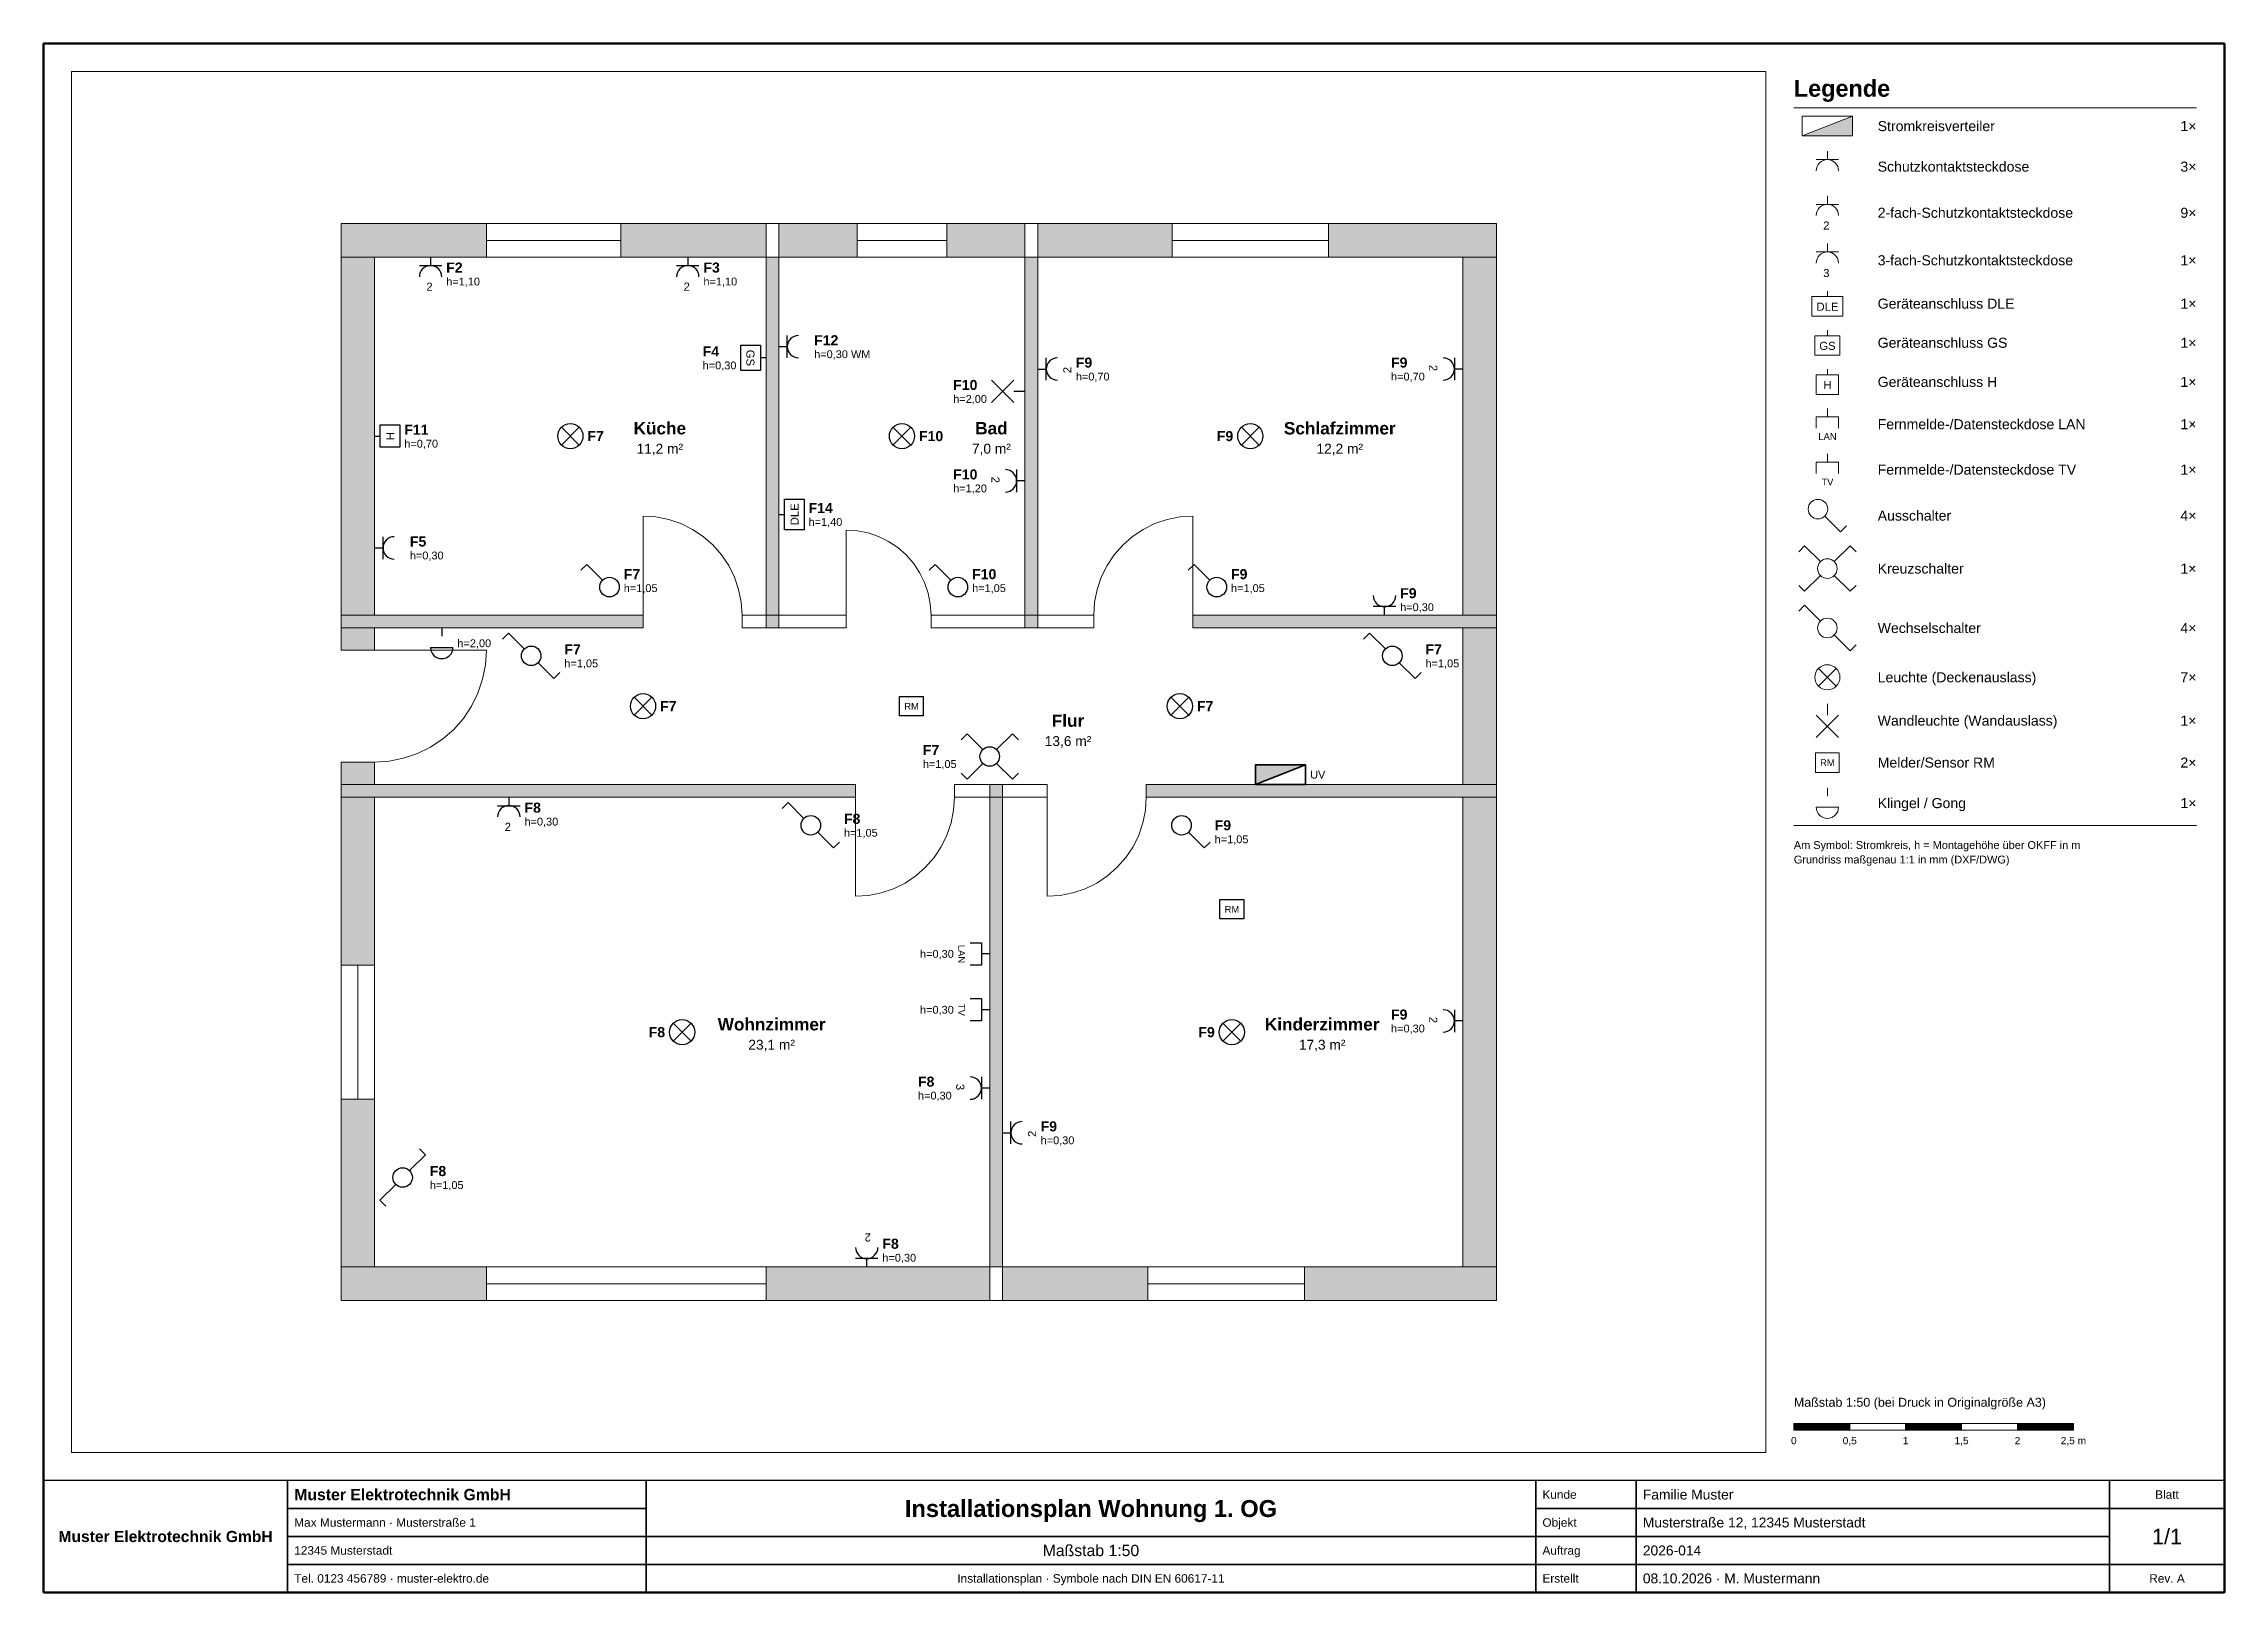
# Paper-space layout 'Layout1' of a CAD drawing. Header units: millimetres. Extents: x 20 to 410, y 10 to 287.
# The model-space entities are those that its viewports show. They can reach past a viewport. Long polylines and large blocks are cut down to what shows.
import ezdxf
from ezdxf.enums import TextEntityAlignment as Align

# ---------------------------------------------------------------- set-up
doc = ezdxf.new("R2010")
doc.units = ezdxf.units.MM
doc.header["$LTSCALE"] = 12.5
for name, color, linetype, lineweight in [('ARCH', 8, 'Continuous', 13), ('ARCH_WAND', 9, 'Continuous', 13), ('ELT_DATEN', 5, 'Continuous', 25), ('ELT_GERAETE', 7, 'Continuous', 25), ('ELT_LEGENDE', 7, 'Continuous', 18), ('ELT_LEUCHTEN', 7, 'Continuous', 25), ('ELT_LOGO', 7, 'Continuous', 0), ('ELT_MELDER', 7, 'Continuous', 25), ('ELT_RAHMEN', 7, 'Continuous', 50), ('ELT_RAUM', 8, 'Continuous', 18), ('ELT_SCHALTER', 7, 'Continuous', 25), ('ELT_SCHRIFTFELD', 7, 'Continuous', 25), ('ELT_SCHWACHSTROM', 5, 'Continuous', 25), ('ELT_STECKDOSEN', 7, 'Continuous', 25), ('ELT_VERTEILER', 7, 'Continuous', 35)]:
    doc.layers.add(name, color=color, linetype=linetype, lineweight=lineweight)
doc.layers.add('ELT_ANSICHTSFENSTER', color=8, linetype='Continuous', lineweight=13, plot=False)
doc.styles.add('PLAN', font='arial.ttf')
doc.styles.add('PLAN_FETT', font='arialbd.ttf')

# ---------------------------------------------------------------- blocks, each defined once
blk = doc.blocks.new('EP_VERTEILER', base_point=(-199000, -200000))
blk.add_hatch(color=0).paths.add_polyline_path([(-198995.5, -200003.5), (-198995.5, -200000), (-199004.5, -200003.5)])
at = {"color": 0}
for points in [[(-199004.5, -200000), (-198995.5, -200000), (-198995.5, -200003.5), (-199004.5, -200003.5)], [(-199004.5, -200003.5), (-198995.5, -200003.5), (-198995.5, -200000)]]:
    blk.add_lwpolyline(points, close=True, dxfattribs=at)
for tag, p, height, style in [('SK', (-198994.5, -200001), 1.8, 'PLAN_FETT'), ('HOEHE', (-198994.5, -200003.4), 1.4, 'PLAN'), ('BEM', (-198994.5, -200005.6), 1.4, 'PLAN')]:
    blk.add_attdef(tag, p, '', height=height, dxfattribs=dict(at, style=style))
blk = doc.blocks.new('EP_SD_1FACH', base_point=(-199700, -200000))
at = {"color": 0}
for p, q in [((-199702, -200001.5), (-199698, -200001.5)), ((-199700, -200000), (-199700, -200001.5))]:
    blk.add_line(p, q, dxfattribs=at)
blk.add_arc((-199700, -200003.5), 2, 0, 180, dxfattribs=at)
for tag, p, height, style in [('SK', (-199697, -200001), 1.8, 'PLAN_FETT'), ('HOEHE', (-199697, -200003.4), 1.4, 'PLAN'), ('BEM', (-199697, -200005.6), 1.4, 'PLAN')]:
    blk.add_attdef(tag, p, '', height=height, dxfattribs=dict(at, style=style))
blk = doc.blocks.new('EP_SD_2FACH', base_point=(-200000, -200000))
at = {"color": 0}
for p, q in [((-200002, -200001.5), (-199998, -200001.5)), ((-200000, -200000), (-200000, -200001.5))]:
    blk.add_line(p, q, dxfattribs=at)
blk.add_arc((-200000, -200003.5), 2, 0, 180, dxfattribs=at)
at = {"color": 0, "style": 'PLAN'}
blk.add_text('2', height=1.45, dxfattribs=at).set_placement((-200000.75, -200006))
at = {"color": 0}
for tag, p, height, style in [('SK', (-199997, -200001), 1.8, 'PLAN_FETT'), ('HOEHE', (-199997, -200003.4), 1.4, 'PLAN'), ('BEM', (-199997, -200005.6), 1.4, 'PLAN')]:
    blk.add_attdef(tag, p, '', height=height, dxfattribs=dict(at, style=style))
blk = doc.blocks.new('EP_SD_3FACH', base_point=(-198700, -200000))
at = {"color": 0}
for p, q in [((-198702, -200001.5), (-198698, -200001.5)), ((-198700, -200000), (-198700, -200001.5))]:
    blk.add_line(p, q, dxfattribs=at)
blk.add_arc((-198700, -200003.5), 2, 0, 180, dxfattribs=at)
at = {"color": 0, "style": 'PLAN'}
blk.add_text('3', height=1.45, dxfattribs=at).set_placement((-198700.75, -200006))
at = {"color": 0}
for tag, p, height, style in [('SK', (-198697, -200001), 1.8, 'PLAN_FETT'), ('HOEHE', (-198697, -200003.4), 1.4, 'PLAN'), ('BEM', (-198697, -200005.6), 1.4, 'PLAN')]:
    blk.add_attdef(tag, p, '', height=height, dxfattribs=dict(at, style=style))
blk = doc.blocks.new('EP_GERAET_DLE', base_point=(-199300, -200000))
at = {"color": 0}
blk.add_line((-199300, -200000), (-199300, -200001), dxfattribs=at)
blk.add_lwpolyline([(-199302.75, -200001), (-199297.25, -200001), (-199297.25, -200004.5), (-199302.75, -200004.5)], close=True, dxfattribs=at)
at = {"color": 0, "style": 'PLAN'}
blk.add_text('DLE', height=1.448, dxfattribs=at).set_placement((-199301.9453, -200003.53))
at = {"color": 0}
for tag, p, height, style in [('SK', (-199296.25, -200001), 1.8, 'PLAN_FETT'), ('HOEHE', (-199296.25, -200003.4), 1.4, 'PLAN'), ('BEM', (-199296.25, -200005.6), 1.4, 'PLAN')]:
    blk.add_attdef(tag, p, '', height=height, dxfattribs=dict(at, style=style))
blk = doc.blocks.new('EP_GERAET_GS', base_point=(-199900, -200000))
at = {"color": 0}
blk.add_line((-199900, -200000), (-199900, -200001), dxfattribs=at)
blk.add_lwpolyline([(-199902.25, -200001), (-199897.75, -200001), (-199897.75, -200004.5), (-199902.25, -200004.5)], close=True, dxfattribs=at)
at = {"color": 0, "style": 'PLAN'}
blk.add_text('GS', height=1.448, dxfattribs=at).set_placement((-199901.4448, -200003.53))
at = {"color": 0}
for tag, p, height, style in [('SK', (-199896.75, -200001), 1.8, 'PLAN_FETT'), ('HOEHE', (-199896.75, -200003.4), 1.4, 'PLAN'), ('BEM', (-199896.75, -200005.6), 1.4, 'PLAN')]:
    blk.add_attdef(tag, p, '', height=height, dxfattribs=dict(at, style=style))
blk = doc.blocks.new('EP_GERAET_H', base_point=(-199800, -200000))
at = {"color": 0}
blk.add_line((-199800, -200000), (-199800, -200001), dxfattribs=at)
blk.add_lwpolyline([(-199802, -200001), (-199798, -200001), (-199798, -200004.5), (-199802, -200004.5)], close=True, dxfattribs=at)
at = {"color": 0, "style": 'PLAN'}
blk.add_text('H', height=1.448, dxfattribs=at).set_placement((-199800.7222, -200003.53))
at = {"color": 0}
for tag, p, height, style in [('SK', (-199797, -200001), 1.8, 'PLAN_FETT'), ('HOEHE', (-199797, -200003.4), 1.4, 'PLAN'), ('BEM', (-199797, -200005.6), 1.4, 'PLAN')]:
    blk.add_attdef(tag, p, '', height=height, dxfattribs=dict(at, style=style))
blk = doc.blocks.new('EP_FM_LAN', base_point=(-198500, -200000))
at = {"color": 0}
blk.add_line((-198500, -200000), (-198500, -200001.5), dxfattribs=at)
blk.add_lwpolyline([(-198502, -200003.5), (-198502, -200001.5), (-198498, -200001.5), (-198498, -200003.5)], dxfattribs=at)
at = {"color": 0, "style": 'PLAN'}
blk.add_text('LAN', height=1.207, dxfattribs=at).set_placement((-198501.6211, -200005.6292))
at = {"color": 0}
for tag, p, height, style in [('SK', (-198497, -200001), 1.8, 'PLAN_FETT'), ('HOEHE', (-198497, -200003.4), 1.4, 'PLAN'), ('BEM', (-198497, -200005.6), 1.4, 'PLAN')]:
    blk.add_attdef(tag, p, '', height=height, dxfattribs=dict(at, style=style))
blk = doc.blocks.new('EP_FM_TV', base_point=(-198600, -200000))
at = {"color": 0}
blk.add_line((-198600, -200000), (-198600, -200001.5), dxfattribs=at)
blk.add_lwpolyline([(-198602, -200003.5), (-198602, -200001.5), (-198598, -200001.5), (-198598, -200003.5)], dxfattribs=at)
at = {"color": 0, "style": 'PLAN'}
blk.add_text('TV', height=1.207, dxfattribs=at).set_placement((-198601.0649, -200005.6292))
at = {"color": 0}
for tag, p, height, style in [('SK', (-198597, -200001), 1.8, 'PLAN_FETT'), ('HOEHE', (-198597, -200003.4), 1.4, 'PLAN'), ('BEM', (-198597, -200005.6), 1.4, 'PLAN')]:
    blk.add_attdef(tag, p, '', height=height, dxfattribs=dict(at, style=style))
blk = doc.blocks.new('EP_SCHALTER_AUS', base_point=(-199500, -200000))
at = {"color": 0}
for p, q in [((-199498.7625, -200006.2375), (-199495.935, -200009.065)), ((-199495.935, -200009.065), (-199494.8725, -200008.005))]:
    blk.add_line(p, q, dxfattribs=at)
blk.add_circle((-199500, -200005), 1.75, dxfattribs=at)
for tag, p, height, style in [('SK', (-199493.8725, -200001), 1.8, 'PLAN_FETT'), ('HOEHE', (-199493.8725, -200003.4), 1.4, 'PLAN'), ('BEM', (-199493.8725, -200005.6), 1.4, 'PLAN')]:
    blk.add_attdef(tag, p, '', height=height, dxfattribs=dict(at, style=style))
blk = doc.blocks.new('EP_SCHALTER_KREUZ', base_point=(-199100, -200000))
at = {"color": 0}
for p, q in [((-199104.065, -200000.935), (-199105.1275, -200001.995)), ((-199101.2375, -200003.7625), (-199104.065, -200000.935)), ((-199098.7625, -200003.7625), (-199095.935, -200000.935)), ((-199095.935, -200000.935), (-199094.8725, -200001.995)), ((-199101.2375, -200006.2375), (-199104.065, -200009.065)), ((-199098.7625, -200006.2375), (-199095.935, -200009.065)), ((-199104.065, -200009.065), (-199105.1275, -200008.005)), ((-199095.935, -200009.065), (-199094.8725, -200008.005))]:
    blk.add_line(p, q, dxfattribs=at)
blk.add_circle((-199100, -200005), 1.75, dxfattribs=at)
for tag, p, height, style in [('SK', (-199093.8725, -200001), 1.8, 'PLAN_FETT'), ('HOEHE', (-199093.8725, -200003.4), 1.4, 'PLAN'), ('BEM', (-199093.8725, -200005.6), 1.4, 'PLAN')]:
    blk.add_attdef(tag, p, '', height=height, dxfattribs=dict(at, style=style))
blk = doc.blocks.new('EP_SCHALTER_WECHSEL', base_point=(-199200, -200000))
at = {"color": 0}
for p, q in [((-199204.065, -200000.935), (-199205.1275, -200001.995)), ((-199201.2375, -200003.7625), (-199204.065, -200000.935)), ((-199198.7625, -200006.2375), (-199195.935, -200009.065)), ((-199195.935, -200009.065), (-199194.8725, -200008.005))]:
    blk.add_line(p, q, dxfattribs=at)
blk.add_circle((-199200, -200005), 1.75, dxfattribs=at)
for tag, p, height, style in [('SK', (-199193.8725, -200001), 1.8, 'PLAN_FETT'), ('HOEHE', (-199193.8725, -200003.4), 1.4, 'PLAN'), ('BEM', (-199193.8725, -200005.6), 1.4, 'PLAN')]:
    blk.add_attdef(tag, p, '', height=height, dxfattribs=dict(at, style=style))
blk = doc.blocks.new('EP_LEUCHTE_DECKE', base_point=(-199600, -200000))
at = {"color": 0}
for p, q in [((-199601.6, -199998.4), (-199598.4, -200001.6)), ((-199601.6, -200001.6), (-199598.4, -199998.4))]:
    blk.add_line(p, q, dxfattribs=at)
blk.add_circle((-199600, -200000), 2.25, dxfattribs=at)
for tag, p, height, style in [('SK', (-199596.75, -200001), 1.8, 'PLAN_FETT'), ('HOEHE', (-199596.75, -200003.4), 1.4, 'PLAN'), ('BEM', (-199596.75, -200005.6), 1.4, 'PLAN')]:
    blk.add_attdef(tag, p, '', height=height, dxfattribs=dict(at, style=style))
blk = doc.blocks.new('EP_LEUCHTE_WAND', base_point=(-199400, -200000))
at = {"color": 0}
for p, q in [((-199402, -200002), (-199398, -200006)), ((-199402, -200006), (-199398, -200002)), ((-199400, -200000), (-199400, -200002))]:
    blk.add_line(p, q, dxfattribs=at)
for tag, p, height, style in [('SK', (-199397, -200001), 1.8, 'PLAN_FETT'), ('HOEHE', (-199397, -200003.4), 1.4, 'PLAN'), ('BEM', (-199397, -200005.6), 1.4, 'PLAN')]:
    blk.add_attdef(tag, p, '', height=height, dxfattribs=dict(at, style=style))
blk = doc.blocks.new('EP_MELDER_RM', base_point=(-198900, -200000))
at = {"color": 0}
blk.add_lwpolyline([(-198902.125, -199998.25), (-198897.875, -199998.25), (-198897.875, -200001.75), (-198902.125, -200001.75)], close=True, dxfattribs=at)
at = {"color": 0, "style": 'PLAN'}
blk.add_text('RM', height=1.207, dxfattribs=at).set_placement((-198901.296, -200000.6292))
at = {"color": 0}
for tag, p, height, style in [('SK', (-198896.875, -200001), 1.8, 'PLAN_FETT'), ('HOEHE', (-198896.875, -200003.4), 1.4, 'PLAN'), ('BEM', (-198896.875, -200005.6), 1.4, 'PLAN')]:
    blk.add_attdef(tag, p, '', height=height, dxfattribs=dict(at, style=style))
blk = doc.blocks.new('EP_KLINGEL', base_point=(-198800, -200000))
at = {"color": 0}
for p, q in [((-198802, -200003.5), (-198798, -200003.5)), ((-198800, -200000), (-198800, -200001.5))]:
    blk.add_line(p, q, dxfattribs=at)
blk.add_arc((-198800, -200003.5), 2, 180, 0, dxfattribs=at)
for tag, p, height, style in [('SK', (-198797, -200001), 1.8, 'PLAN_FETT'), ('HOEHE', (-198797, -200003.4), 1.4, 'PLAN'), ('BEM', (-198797, -200005.6), 1.4, 'PLAN')]:
    blk.add_attdef(tag, p, '', height=height, dxfattribs=dict(at, style=style))

msp = doc.modelspace()

# ---------------------------------------------------------------- hatches: boundary and pattern name
at = {"layer": 'ARCH_WAND'}
h = msp.add_hatch(color=256, dxfattribs=at)
h.paths.add_polyline_path([(-300, 300), (1000, 300), (1000, 0), (-300, 0)])
h.paths.add_polyline_path([(2200, 300), (3615, 300), (3615, 0), (2200, 0)], flags=0)
h.paths.add_polyline_path([(-300, -3200), (2400, -3200), (2400, -3315), (-300, -3315)], flags=0)
h.paths.add_polyline_path([(3285, -3200), (3615, -3200), (3615, -3315), (3285, -3315)], flags=0)
h.paths.add_polyline_path([(-300, 0), (0, 0), (0, -3200), (-300, -3200)], flags=0)
h.paths.add_polyline_path([(3500, 0), (3615, 0), (3615, -3200), (3500, -3200)], flags=0)
h.paths.add_polyline_path([(3500, 300), (4315, 300), (4315, 0), (3500, 0)], flags=0)
h.paths.add_polyline_path([(5115, 300), (5930, 300), (5930, 0), (5115, 0)], flags=0)
h.paths.add_polyline_path([(3500, -3200), (4215, -3200), (4215, -3315), (3500, -3315)], flags=0)
h.paths.add_polyline_path([(4975, -3200), (5930, -3200), (5930, -3315), (4975, -3315)], flags=0)
h.paths.add_polyline_path([(5815, 0), (5930, 0), (5930, -3200), (5815, -3200)], flags=0)
h.paths.add_polyline_path([(5815, 300), (7130, 300), (7130, 0), (5815, 0)], flags=0)
h.paths.add_polyline_path([(8530, 300), (10030, 300), (10030, 0), (8530, 0)], flags=0)
h.paths.add_polyline_path([(5815, -3200), (6430, -3200), (6430, -3315), (5815, -3315)], flags=0)
h.paths.add_polyline_path([(7315, -3200), (10030, -3200), (10030, -3315), (7315, -3315)], flags=0)
h.paths.add_polyline_path([(9730, 0), (10030, 0), (10030, -3200), (9730, -3200)], flags=0)
h.paths.add_polyline_path([(3285, -3200), (4215, -3200), (4215, -3315), (3285, -3315)], flags=0)
h.paths.add_polyline_path([(4975, -3200), (6430, -3200), (6430, -3315), (4975, -3315)], flags=0)
h.paths.add_polyline_path([(-300, -4715), (4300, -4715), (4300, -4830), (-300, -4830)], flags=0)
h.paths.add_polyline_path([(5185, -4715), (6015, -4715), (6015, -4830), (5185, -4830)], flags=0)
h.paths.add_polyline_path([(6900, -4715), (10030, -4715), (10030, -4830), (6900, -4830)], flags=0)
h.paths.add_polyline_path([(-300, -3315), (0, -3315), (0, -3515), (-300, -3515)], flags=0)
h.paths.add_polyline_path([(-300, -4515), (0, -4515), (0, -4715), (-300, -4715)], flags=0)
h.paths.add_polyline_path([(9730, -3315), (10030, -3315), (10030, -4715), (9730, -4715)], flags=0)
h.paths.add_polyline_path([(5185, -4715), (5615, -4715), (5615, -4830), (5185, -4830)], flags=0)
h.paths.add_polyline_path([(-300, -9030), (1000, -9030), (1000, -9330), (-300, -9330)], flags=0)
h.paths.add_polyline_path([(3500, -9030), (5615, -9030), (5615, -9330), (3500, -9330)], flags=0)
h.paths.add_polyline_path([(-300, -4830), (0, -4830), (0, -6330), (-300, -6330)], flags=0)
h.paths.add_polyline_path([(-300, -7530), (0, -7530), (0, -9030), (-300, -9030)], flags=0)
h.paths.add_polyline_path([(5500, -4830), (5615, -4830), (5615, -9030), (5500, -9030)], flags=0)
h.paths.add_polyline_path([(5500, -4715), (6015, -4715), (6015, -4830), (5500, -4830)], flags=0)
h.paths.add_polyline_path([(5500, -9030), (6915, -9030), (6915, -9330), (5500, -9330)], flags=0)
h.paths.add_polyline_path([(8315, -9030), (10030, -9030), (10030, -9330), (8315, -9330)], flags=0)
h.paths.add_polyline_path([(9730, -4830), (10030, -4830), (10030, -9030), (9730, -9030)], flags=0)

# ---------------------------------------------------------------- linework, layer by layer
at = {"layer": 'ARCH'}
for p, q in [((1000, 150), (2200, 150)), ((4315, 150), (5115, 150)), ((7130, 150), (8530, 150)), ((2400, -3200), (2400, -2315)), ((7315, -3200), (7315, -2315)), ((4215, -3200), (4215, -2440)), ((0, -3515), (1000, -3515)), ((4300, -4830), (4300, -5715)), ((6015, -4830), (6015, -5715)), ((-150, -6330), (-150, -7530)), ((1000, -9180), (3500, -9180)), ((6915, -9180), (8315, -9180))]:
    msp.add_line(p, q, dxfattribs=at)
for points in [[(1000, 300), (2200, 300), (2200, 0), (1000, 0)], [(4315, 300), (5115, 300), (5115, 0), (4315, 0)], [(7130, 300), (8530, 300), (8530, 0), (7130, 0)], [(-300, -6330), (0, -6330), (0, -7530), (-300, -7530)], [(1000, -9030), (3500, -9030), (3500, -9330), (1000, -9330)], [(6915, -9030), (8315, -9030), (8315, -9330), (6915, -9330)]]:
    msp.add_lwpolyline(points, close=True, dxfattribs=at)
for points in [[(2400, -2315), (2515.5, -2322.6), (2629.1, -2345.2), (2738.7, -2382.4), (2842.5, -2433.6), (2938.8, -2497.9), (3025.8, -2574.2), (3102.1, -2661.2), (3166.4, -2757.5), (3217.6, -2861.3), (3254.8, -2970.9), (3277.4, -3084.5), (3285, -3200)], [(7315, -2315), (7199.5, -2322.6), (7085.9, -2345.2), (6976.3, -2382.4), (6872.5, -2433.6), (6776.2, -2497.9), (6689.2, -2574.2), (6612.9, -2661.2), (6548.6, -2757.5), (6497.4, -2861.3), (6460.2, -2970.9), (6437.6, -3084.5), (6430, -3200)], [(4215, -2440), (4314.2, -2446.5), (4411.7, -2465.9), (4505.8, -2497.9), (4595, -2541.8), (4677.7, -2597.1), (4752.4, -2662.6), (4817.9, -2737.3), (4873.2, -2820), (4917.1, -2909.2), (4949.1, -3003.3), (4968.5, -3100.8), (4975, -3200)], [(1000, -3515), (991.4, -3645.5), (965.9, -3773.8), (923.9, -3897.7), (866, -4015), (793.4, -4123.8), (707.1, -4222.1), (608.8, -4308.4), (500, -4381), (382.7, -4438.9), (258.8, -4480.9), (130.5, -4506.4), (0, -4515)], [(4300, -5715), (4415.5, -5707.4), (4529.1, -5684.8), (4638.7, -5647.6), (4742.5, -5596.4), (4838.8, -5532.1), (4925.8, -5455.8), (5002.1, -5368.8), (5066.4, -5272.5), (5117.6, -5168.7), (5154.8, -5059.1), (5177.4, -4945.5), (5185, -4830)], [(6015, -5715), (6130.5, -5707.4), (6244.1, -5684.8), (6353.7, -5647.6), (6457.5, -5596.4), (6553.8, -5532.1), (6640.8, -5455.8), (6717.1, -5368.8), (6781.4, -5272.5), (6832.6, -5168.7), (6869.8, -5059.1), (6892.4, -4945.5), (6900, -4830)]]:
    msp.add_lwpolyline(points, dxfattribs=at)
at = {"layer": 'ARCH_WAND'}
for points in [[(-300, 300), (1000, 300), (1000, 0), (-300, 0)], [(2200, 300), (3615, 300), (3615, 0), (2200, 0)], [(3500, 300), (4315, 300), (4315, 0), (3500, 0)], [(5115, 300), (5930, 300), (5930, 0), (5115, 0)], [(5815, 300), (7130, 300), (7130, 0), (5815, 0)], [(8530, 300), (10030, 300), (10030, 0), (8530, 0)], [(-300, 0), (0, 0), (0, -3200), (-300, -3200)], [(3500, 0), (3615, 0), (3615, -3200), (3500, -3200)], [(3500, 0), (3615, 0), (3615, -3200), (3500, -3200)], [(5815, 0), (5930, 0), (5930, -3200), (5815, -3200)], [(5815, 0), (5930, 0), (5930, -3200), (5815, -3200)], [(9730, 0), (10030, 0), (10030, -3200), (9730, -3200)], [(-300, -3200), (2400, -3200), (2400, -3315), (-300, -3315)], [(-300, -3200), (2400, -3200), (2400, -3315), (-300, -3315)], [(-300, -3315), (0, -3315), (0, -3515), (-300, -3515)], [(3285, -3200), (3615, -3200), (3615, -3315), (3285, -3315)], [(3285, -3200), (4215, -3200), (4215, -3315), (3285, -3315)], [(3500, -3200), (4215, -3200), (4215, -3315), (3500, -3315)], [(4975, -3200), (5930, -3200), (5930, -3315), (4975, -3315)], [(4975, -3200), (6430, -3200), (6430, -3315), (4975, -3315)], [(5815, -3200), (6430, -3200), (6430, -3315), (5815, -3315)], [(7315, -3200), (10030, -3200), (10030, -3315), (7315, -3315)], [(7315, -3200), (10030, -3200), (10030, -3315), (7315, -3315)], [(9730, -3315), (10030, -3315), (10030, -4715), (9730, -4715)], [(-300, -4515), (0, -4515), (0, -4715), (-300, -4715)], [(-300, -4715), (4300, -4715), (4300, -4830), (-300, -4830)], [(-300, -4715), (4300, -4715), (4300, -4830), (-300, -4830)], [(-300, -4830), (0, -4830), (0, -6330), (-300, -6330)], [(5185, -4715), (6015, -4715), (6015, -4830), (5185, -4830)], [(5185, -4715), (5615, -4715), (5615, -4830), (5185, -4830)], [(5500, -4715), (6015, -4715), (6015, -4830), (5500, -4830)], [(5500, -4830), (5615, -4830), (5615, -9030), (5500, -9030)], [(5500, -4830), (5615, -4830), (5615, -9030), (5500, -9030)], [(6900, -4715), (10030, -4715), (10030, -4830), (6900, -4830)], [(6900, -4715), (10030, -4715), (10030, -4830), (6900, -4830)], [(9730, -4830), (10030, -4830), (10030, -9030), (9730, -9030)], [(-300, -7530), (0, -7530), (0, -9030), (-300, -9030)], [(-300, -9030), (1000, -9030), (1000, -9330), (-300, -9330)], [(3500, -9030), (5615, -9030), (5615, -9330), (3500, -9330)], [(5500, -9030), (6915, -9030), (6915, -9330), (5500, -9330)], [(8315, -9030), (10030, -9030), (10030, -9330), (8315, -9330)]]:
    msp.add_lwpolyline(points, close=True, dxfattribs=at)

# ---------------------------------------------------------------- block references
at = {"layer": 'ELT_DATEN'}
ref = msp.add_blockref('EP_FM_LAN', (5500, -6230), dxfattribs=dict(at, xscale=50, yscale=50, zscale=50, rotation=270))
ref.add_attrib('HOEHE', 'h=0,30', (4876.8, -6265), dxfattribs={"color": 0, "height": 70, "style": 'PLAN'})
ref = msp.add_blockref('EP_FM_TV', (5500, -6730), dxfattribs=dict(at, xscale=50, yscale=50, zscale=50, rotation=270))
ref.add_attrib('HOEHE', 'h=0,30', (4876.8, -6765), dxfattribs={"color": 0, "height": 70, "style": 'PLAN'})
at = {"layer": 'ELT_GERAETE'}
ref = msp.add_blockref('EP_GERAET_GS', (3500, -900), dxfattribs=dict(at, xscale=50, yscale=50, zscale=50, rotation=270))
ref.add_attrib('SK', 'F4', (2933.3, -887.5), dxfattribs={"color": 0, "height": 90, "style": 'PLAN_FETT'})
ref.add_attrib('HOEHE', 'h=0,30', (2933.3, -1002.5), dxfattribs={"color": 0, "height": 70, "style": 'PLAN'})
ref = msp.add_blockref('EP_GERAET_H', (0, -1600), dxfattribs=dict(at, xscale=50, yscale=50, zscale=50, rotation=90))
ref.add_attrib('SK', 'F11', (265, -1587.5), dxfattribs={"color": 0, "height": 90, "style": 'PLAN_FETT'})
ref.add_attrib('HOEHE', 'h=0,70', (265, -1702.5), dxfattribs={"color": 0, "height": 70, "style": 'PLAN'})
ref = msp.add_blockref('EP_GERAET_DLE', (3615, -2300), dxfattribs=dict(at, xscale=50, yscale=50, zscale=50, rotation=90))
ref.add_attrib('SK', 'F14', (3880, -2287.5), dxfattribs={"color": 0, "height": 90, "style": 'PLAN_FETT'})
ref.add_attrib('HOEHE', 'h=1,40', (3880, -2402.5), dxfattribs={"color": 0, "height": 70, "style": 'PLAN'})
at = {"layer": 'ELT_LEUCHTEN'}
ref = msp.add_blockref('EP_LEUCHTE_WAND', (5815, -1200), dxfattribs=dict(at, xscale=50, yscale=50, zscale=50, rotation=270))
ref.add_attrib('SK', 'F10', (5173.3, -1187.5), dxfattribs={"color": 0, "height": 90, "style": 'PLAN_FETT'})
ref.add_attrib('HOEHE', 'h=2,00', (5173.3, -1302.5), dxfattribs={"color": 0, "height": 70, "style": 'PLAN'})
ref = msp.add_blockref('EP_LEUCHTE_DECKE', (1750, -1600), dxfattribs=dict(at, xscale=50, yscale=50, zscale=50))
ref.add_attrib('SK', 'F7', (1902.5, -1645), dxfattribs={"color": 0, "height": 90, "style": 'PLAN_FETT'})
ref = msp.add_blockref('EP_LEUCHTE_DECKE', (4715, -1600), dxfattribs=dict(at, xscale=50, yscale=50, zscale=50))
ref.add_attrib('SK', 'F10', (4867.5, -1645), dxfattribs={"color": 0, "height": 90, "style": 'PLAN_FETT'})
ref = msp.add_blockref('EP_LEUCHTE_DECKE', (7830, -1600), dxfattribs=dict(at, xscale=50, yscale=50, zscale=50))
ref.add_attrib('SK', 'F9', (7530.8, -1645), dxfattribs={"color": 0, "height": 90, "style": 'PLAN_FETT'})
ref = msp.add_blockref('EP_LEUCHTE_DECKE', (2400, -4015), dxfattribs=dict(at, xscale=50, yscale=50, zscale=50))
ref.add_attrib('SK', 'F7', (2552.5, -4060), dxfattribs={"color": 0, "height": 90, "style": 'PLAN_FETT'})
ref = msp.add_blockref('EP_LEUCHTE_DECKE', (7200, -4015), dxfattribs=dict(at, xscale=50, yscale=50, zscale=50))
ref.add_attrib('SK', 'F7', (7352.5, -4060), dxfattribs={"color": 0, "height": 90, "style": 'PLAN_FETT'})
ref = msp.add_blockref('EP_LEUCHTE_DECKE', (2750, -6930), dxfattribs=dict(at, xscale=50, yscale=50, zscale=50))
ref.add_attrib('SK', 'F8', (2450.8, -6975), dxfattribs={"color": 0, "height": 90, "style": 'PLAN_FETT'})
ref = msp.add_blockref('EP_LEUCHTE_DECKE', (7665, -6930), dxfattribs=dict(at, xscale=50, yscale=50, zscale=50))
ref.add_attrib('SK', 'F9', (7365.8, -6975), dxfattribs={"color": 0, "height": 90, "style": 'PLAN_FETT'})
at = {"layer": 'ELT_MELDER', "xscale": 50, "yscale": 50, "zscale": 50}
for p in [(4800, -4015), (7665, -5830)]:
    msp.add_blockref('EP_MELDER_RM', p, dxfattribs=at)
at = {"layer": 'ELT_SCHALTER'}
ref = msp.add_blockref('EP_SCHALTER_AUS', (2100, -3200), dxfattribs=dict(at, xscale=50, yscale=50, zscale=50, rotation=180))
ref.add_attrib('SK', 'F7', (2227.5, -2879.6), dxfattribs={"color": 0, "height": 90, "style": 'PLAN_FETT'})
ref.add_attrib('HOEHE', 'h=1,05', (2227.5, -2994.6), dxfattribs={"color": 0, "height": 70, "style": 'PLAN'})
ref = msp.add_blockref('EP_SCHALTER_AUS', (5215, -3200), dxfattribs=dict(at, xscale=50, yscale=50, zscale=50, rotation=180))
ref.add_attrib('SK', 'F10', (5342.5, -2879.6), dxfattribs={"color": 0, "height": 90, "style": 'PLAN_FETT'})
ref.add_attrib('HOEHE', 'h=1,05', (5342.5, -2994.6), dxfattribs={"color": 0, "height": 70, "style": 'PLAN'})
ref = msp.add_blockref('EP_SCHALTER_AUS', (7530, -3200), dxfattribs=dict(at, xscale=50, yscale=50, zscale=50, rotation=180))
ref.add_attrib('SK', 'F9', (7657.5, -2879.6), dxfattribs={"color": 0, "height": 90, "style": 'PLAN_FETT'})
ref.add_attrib('HOEHE', 'h=1,05', (7657.5, -2994.6), dxfattribs={"color": 0, "height": 70, "style": 'PLAN'})
ref = msp.add_blockref('EP_SCHALTER_WECHSEL', (1400, -3315), dxfattribs=dict(at, xscale=50, yscale=50, zscale=50))
ref.add_attrib('SK', 'F7', (1696.4, -3552.5), dxfattribs={"color": 0, "height": 90, "style": 'PLAN_FETT'})
ref.add_attrib('HOEHE', 'h=1,05', (1696.4, -3667.5), dxfattribs={"color": 0, "height": 70, "style": 'PLAN'})
ref = msp.add_blockref('EP_SCHALTER_WECHSEL', (9100, -3315), dxfattribs=dict(at, xscale=50, yscale=50, zscale=50))
ref.add_attrib('SK', 'F7', (9396.4, -3552.5), dxfattribs={"color": 0, "height": 90, "style": 'PLAN_FETT'})
ref.add_attrib('HOEHE', 'h=1,05', (9396.4, -3667.5), dxfattribs={"color": 0, "height": 70, "style": 'PLAN'})
ref = msp.add_blockref('EP_SCHALTER_KREUZ', (5500, -4715), dxfattribs=dict(at, xscale=50, yscale=50, zscale=50, rotation=180))
ref.add_attrib('SK', 'F7', (4901.9, -4452.5), dxfattribs={"color": 0, "height": 90, "style": 'PLAN_FETT'})
ref.add_attrib('HOEHE', 'h=1,05', (4901.9, -4567.5), dxfattribs={"color": 0, "height": 70, "style": 'PLAN'})
ref = msp.add_blockref('EP_SCHALTER_WECHSEL', (3900, -4830), dxfattribs=dict(at, xscale=50, yscale=50, zscale=50))
ref.add_attrib('SK', 'F8', (4196.4, -5067.5), dxfattribs={"color": 0, "height": 90, "style": 'PLAN_FETT'})
ref.add_attrib('HOEHE', 'h=1,05', (4196.4, -5182.5), dxfattribs={"color": 0, "height": 70, "style": 'PLAN'})
ref = msp.add_blockref('EP_SCHALTER_AUS', (7215, -4830), dxfattribs=dict(at, xscale=50, yscale=50, zscale=50))
ref.add_attrib('SK', 'F9', (7511.4, -5125.4), dxfattribs={"color": 0, "height": 90, "style": 'PLAN_FETT'})
ref.add_attrib('HOEHE', 'h=1,05', (7511.4, -5240.4), dxfattribs={"color": 0, "height": 70, "style": 'PLAN'})
ref = msp.add_blockref('EP_SCHALTER_WECHSEL', (0, -8230), dxfattribs=dict(at, xscale=50, yscale=50, zscale=50, rotation=90))
ref.add_attrib('SK', 'F8', (493.2, -8217.5), dxfattribs={"color": 0, "height": 90, "style": 'PLAN_FETT'})
ref.add_attrib('HOEHE', 'h=1,05', (493.2, -8332.5), dxfattribs={"color": 0, "height": 70, "style": 'PLAN'})
at = {"layer": 'ELT_SCHWACHSTROM'}
ref = msp.add_blockref('EP_KLINGEL', (600, -3315), dxfattribs=dict(at, xscale=50, yscale=50, zscale=50))
ref.add_attrib('HOEHE', 'h=2,00', (740, -3487.5), dxfattribs={"color": 0, "height": 70, "style": 'PLAN'})
at = {"layer": 'ELT_STECKDOSEN'}
ref = msp.add_blockref('EP_SD_2FACH', (500, 0), dxfattribs=dict(at, xscale=50, yscale=50, zscale=50))
ref.add_attrib('SK', 'F2', (640, -137.5), dxfattribs={"color": 0, "height": 90, "style": 'PLAN_FETT'})
ref.add_attrib('HOEHE', 'h=1,10', (640, -252.5), dxfattribs={"color": 0, "height": 70, "style": 'PLAN'})
ref = msp.add_blockref('EP_SD_2FACH', (2800, 0), dxfattribs=dict(at, xscale=50, yscale=50, zscale=50))
ref.add_attrib('SK', 'F3', (2940, -137.5), dxfattribs={"color": 0, "height": 90, "style": 'PLAN_FETT'})
ref.add_attrib('HOEHE', 'h=1,10', (2940, -252.5), dxfattribs={"color": 0, "height": 70, "style": 'PLAN'})
ref = msp.add_blockref('EP_SD_1FACH', (3615, -800), dxfattribs=dict(at, xscale=50, yscale=50, zscale=50, rotation=90))
ref.add_attrib('SK', 'F12', (3930, -787.5), dxfattribs={"color": 0, "height": 90, "style": 'PLAN_FETT'})
ref.add_attrib('HOEHE', 'h=0,30', (3930, -902.5), dxfattribs={"color": 0, "height": 70, "style": 'PLAN'})
ref.add_attrib('BEM', 'WM', (4258.9, -902.5), dxfattribs={"color": 0, "height": 70, "style": 'PLAN'})
ref = msp.add_blockref('EP_SD_2FACH', (5930, -1000), dxfattribs=dict(at, xscale=50, yscale=50, zscale=50, rotation=90))
ref.add_attrib('SK', 'F9', (6270, -987.5), dxfattribs={"color": 0, "height": 90, "style": 'PLAN_FETT'})
ref.add_attrib('HOEHE', 'h=0,70', (6270, -1102.5), dxfattribs={"color": 0, "height": 70, "style": 'PLAN'})
ref = msp.add_blockref('EP_SD_2FACH', (9730, -1000), dxfattribs=dict(at, xscale=50, yscale=50, zscale=50, rotation=270))
ref.add_attrib('SK', 'F9', (9088.3, -987.5), dxfattribs={"color": 0, "height": 90, "style": 'PLAN_FETT'})
ref.add_attrib('HOEHE', 'h=0,70', (9088.3, -1102.5), dxfattribs={"color": 0, "height": 70, "style": 'PLAN'})
ref = msp.add_blockref('EP_SD_2FACH', (5815, -2000), dxfattribs=dict(at, xscale=50, yscale=50, zscale=50, rotation=270))
ref.add_attrib('SK', 'F10', (5173.3, -1987.5), dxfattribs={"color": 0, "height": 90, "style": 'PLAN_FETT'})
ref.add_attrib('HOEHE', 'h=1,20', (5173.3, -2102.5), dxfattribs={"color": 0, "height": 70, "style": 'PLAN'})
ref = msp.add_blockref('EP_SD_1FACH', (0, -2600), dxfattribs=dict(at, xscale=50, yscale=50, zscale=50, rotation=90))
ref.add_attrib('SK', 'F5', (315, -2587.5), dxfattribs={"color": 0, "height": 90, "style": 'PLAN_FETT'})
ref.add_attrib('HOEHE', 'h=0,30', (315, -2702.5), dxfattribs={"color": 0, "height": 70, "style": 'PLAN'})
ref = msp.add_blockref('EP_SD_1FACH', (9030, -3200), dxfattribs=dict(at, xscale=50, yscale=50, zscale=50, rotation=180))
ref.add_attrib('SK', 'F9', (9170, -3050), dxfattribs={"color": 0, "height": 90, "style": 'PLAN_FETT'})
ref.add_attrib('HOEHE', 'h=0,30', (9170, -3165), dxfattribs={"color": 0, "height": 70, "style": 'PLAN'})
ref = msp.add_blockref('EP_SD_2FACH', (1200, -4830), dxfattribs=dict(at, xscale=50, yscale=50, zscale=50))
ref.add_attrib('SK', 'F8', (1340, -4967.5), dxfattribs={"color": 0, "height": 90, "style": 'PLAN_FETT'})
ref.add_attrib('HOEHE', 'h=0,30', (1340, -5082.5), dxfattribs={"color": 0, "height": 70, "style": 'PLAN'})
ref = msp.add_blockref('EP_SD_2FACH', (9730, -6830), dxfattribs=dict(at, xscale=50, yscale=50, zscale=50, rotation=270))
ref.add_attrib('SK', 'F9', (9088.3, -6817.5), dxfattribs={"color": 0, "height": 90, "style": 'PLAN_FETT'})
ref.add_attrib('HOEHE', 'h=0,30', (9088.3, -6932.5), dxfattribs={"color": 0, "height": 70, "style": 'PLAN'})
ref = msp.add_blockref('EP_SD_3FACH', (5500, -7430), dxfattribs=dict(at, xscale=50, yscale=50, zscale=50, rotation=270))
ref.add_attrib('SK', 'F8', (4858.3, -7417.5), dxfattribs={"color": 0, "height": 90, "style": 'PLAN_FETT'})
ref.add_attrib('HOEHE', 'h=0,30', (4858.3, -7532.5), dxfattribs={"color": 0, "height": 70, "style": 'PLAN'})
ref = msp.add_blockref('EP_SD_2FACH', (5615, -7830), dxfattribs=dict(at, xscale=50, yscale=50, zscale=50, rotation=90))
ref.add_attrib('SK', 'F9', (5955, -7817.5), dxfattribs={"color": 0, "height": 90, "style": 'PLAN_FETT'})
ref.add_attrib('HOEHE', 'h=0,30', (5955, -7932.5), dxfattribs={"color": 0, "height": 70, "style": 'PLAN'})
ref = msp.add_blockref('EP_SD_2FACH', (4400, -9030), dxfattribs=dict(at, xscale=50, yscale=50, zscale=50, rotation=180))
ref.add_attrib('SK', 'F8', (4540, -8867.5), dxfattribs={"color": 0, "height": 90, "style": 'PLAN_FETT'})
ref.add_attrib('HOEHE', 'h=0,30', (4540, -8982.5), dxfattribs={"color": 0, "height": 70, "style": 'PLAN'})
at = {"layer": 'ELT_VERTEILER'}
ref = msp.add_blockref('EP_VERTEILER', (8100, -4715), dxfattribs=dict(at, xscale=50, yscale=50, zscale=50, rotation=180))
ref.add_attrib('BEM', 'UV', (8365, -4662.5), dxfattribs={"color": 0, "height": 70, "style": 'PLAN'})

# ---------------------------------------------------------------- texts
at = {"layer": 'ELT_RAUM'}
for s, height, style, p in [('Küche', 110, 'PLAN_FETT', (2550, -1617.6)), ('Bad', 110, 'PLAN_FETT', (5515, -1617.6)), ('Schlafzimmer', 110, 'PLAN_FETT', (8630, -1617.6)), ('11,2 m²', 88, 'PLAN', (2550, -1782.6)), ('7,0 m²', 88, 'PLAN', (5515, -1782.6)), ('12,2 m²', 88, 'PLAN', (8630, -1782.6)), ('Flur', 110, 'PLAN_FETT', (6200, -4232.6)), ('13,6 m²', 88, 'PLAN', (6200, -4397.6)), ('Wohnzimmer', 110, 'PLAN_FETT', (3550, -6947.6)), ('Kinderzimmer', 110, 'PLAN_FETT', (8472.5, -6947.6)), ('23,1 m²', 88, 'PLAN', (3550, -7112.6)), ('17,3 m²', 88, 'PLAN', (8472.5, -7112.6))]:
    msp.add_text(s, height=height, dxfattribs=dict(at, style=style)).set_placement(p, align=Align.BOTTOM_CENTER)

psp = doc.layouts.get("Layout1")

# ---------------------------------------------------------------- linework, layer by layer
at = {"layer": 'ELT_LEGENDE'}
for p, q in [((333, 275.5), (405, 275.5)), ((333, 147.167), (405, 147.167))]:
    psp.add_line(p, q, dxfattribs=at)
at = {"layer": 'ELT_LEGENDE', "const_width": 1.2}
for points in [[(333, 39.6), (343, 39.6)], [(353, 39.6), (363, 39.6)], [(373, 39.6), (383, 39.6)]]:
    psp.add_lwpolyline(points, dxfattribs=at)
at = {"layer": 'ELT_LEGENDE'}
for points in [[(333, 39), (343, 39), (343, 40.2), (333, 40.2)], [(343, 39), (353, 39), (353, 40.2), (343, 40.2)], [(353, 39), (363, 39), (363, 40.2), (353, 40.2)], [(363, 39), (373, 39), (373, 40.2), (363, 40.2)], [(373, 39), (383, 39), (383, 40.2), (373, 40.2)]]:
    psp.add_lwpolyline(points, close=True, dxfattribs=at)
at = {"layer": 'ELT_RAHMEN'}
psp.add_lwpolyline([(20, 10), (410, 10), (410, 287), (20, 287)], close=True, dxfattribs=at)
at = {"layer": 'ELT_SCHRIFTFELD'}
for points in [[(20, 10), (63.618, 10), (63.618, 30), (20, 30)], [(63.618, 25), (127.763, 25), (127.763, 30), (63.618, 30)], [(127.763, 20), (286.842, 20), (286.842, 30), (127.763, 30)], [(286.842, 25), (304.803, 25), (304.803, 30), (286.842, 30)], [(304.803, 25), (389.474, 25), (389.474, 30), (304.803, 30)], [(389.474, 25), (410, 25), (410, 30), (389.474, 30)], [(63.618, 20), (127.763, 20), (127.763, 25), (63.618, 25)], [(286.842, 20), (304.803, 20), (304.803, 25), (286.842, 25)], [(304.803, 20), (389.474, 20), (389.474, 25), (304.803, 25)], [(389.474, 15), (410, 15), (410, 25), (389.474, 25)], [(63.618, 15), (127.763, 15), (127.763, 20), (63.618, 20)], [(127.763, 15), (286.842, 15), (286.842, 20), (127.763, 20)], [(286.842, 15), (304.803, 15), (304.803, 20), (286.842, 20)], [(304.803, 15), (389.474, 15), (389.474, 20), (304.803, 20)], [(63.618, 10), (127.763, 10), (127.763, 15), (63.618, 15)], [(127.763, 10), (286.842, 10), (286.842, 15), (127.763, 15)], [(286.842, 10), (304.803, 10), (304.803, 15), (286.842, 15)], [(304.803, 10), (389.474, 10), (389.474, 15), (304.803, 15)], [(389.474, 10), (410, 10), (410, 15), (389.474, 15)]]:
    psp.add_lwpolyline(points, close=True, dxfattribs=at)

# ---------------------------------------------------------------- block references
at = {"layer": 'ELT_LEGENDE'}
for name, p in [('EP_VERTEILER', (339, 274)), ('EP_SD_1FACH', (339, 267.75)), ('EP_SD_2FACH', (339, 259.75)), ('EP_SD_3FACH', (339, 251.25)), ('EP_GERAET_DLE', (339, 242.75)), ('EP_GERAET_GS', (339, 235.75)), ('EP_GERAET_H', (339, 228.75)), ('EP_FM_LAN', (339, 221.75)), ('EP_FM_TV', (339, 213.621)), ('EP_SCHALTER_AUS', (337.311, 208.742)), ('EP_SCHALTER_KREUZ', (339, 198.112)), ('EP_SCHALTER_WECHSEL', (339, 187.482)), ('EP_LEUCHTE_DECKE', (339, 173.667)), ('EP_LEUCHTE_WAND', (339, 168.917)), ('EP_MELDER_RM', (339, 158.417)), ('EP_KLINGEL', (339, 153.917))]:
    psp.add_blockref(name, p, dxfattribs=at)

# ---------------------------------------------------------------- texts
for s, height, style, p in [('Legende', 3, 'PLAN_FETT', (333, 279)), ('Stromkreisverteiler', 1.8, 'PLAN', (348, 272.25)), ('Schutzkontaktsteckdose', 1.8, 'PLAN', (348, 265)), ('2-fach-Schutzkontaktsteckdose', 1.8, 'PLAN', (348, 256.75)), ('3-fach-Schutzkontaktsteckdose', 1.8, 'PLAN', (348, 248.25)), ('Geräteanschluss DLE', 1.8, 'PLAN', (348, 240.5)), ('Geräteanschluss GS', 1.8, 'PLAN', (348, 233.5)), ('Geräteanschluss H', 1.8, 'PLAN', (348, 226.5)), ('Fernmelde-/Datensteckdose LAN', 1.8, 'PLAN', (348, 218.935)), ('Fernmelde-/Datensteckdose TV', 1.8, 'PLAN', (348, 210.806)), ('Ausschalter', 1.8, 'PLAN', (348, 202.584)), ('Kreuzschalter', 1.8, 'PLAN', (348, 193.112)), ('Wechselschalter', 1.8, 'PLAN', (348, 182.482)), ('Leuchte (Deckenauslass)', 1.8, 'PLAN', (348, 173.667)), ('Wandleuchte (Wandauslass)', 1.8, 'PLAN', (348, 165.917)), ('Melder/Sensor RM', 1.8, 'PLAN', (348, 158.417)), ('Klingel / Gong', 1.8, 'PLAN', (348, 151.167)), ('Am Symbol: Stromkreis, h = Montagehöhe über OKFF in m', 1.4, 'PLAN', (333, 143.667)), ('Grundriss maßgenau 1:1 in mm (DXF/DWG)', 1.4, 'PLAN', (333, 141.067)), ('Maßstab 1:50 (bei Druck in Originalgröße A3)', 1.6, 'PLAN', (333, 44))]:
    psp.add_text(s, height=height, dxfattribs=dict(at, style=style)).set_placement(p, align=Align.MIDDLE_LEFT)
at = {"layer": 'ELT_LEGENDE', "style": 'PLAN'}
for s, p in [('1×', (405, 272.25)), ('3×', (405, 265)), ('9×', (405, 256.75)), ('1×', (405, 248.25)), ('1×', (405, 240.5)), ('1×', (405, 233.5)), ('1×', (405, 226.5)), ('1×', (405, 218.935)), ('1×', (405, 210.806)), ('4×', (405, 202.584)), ('1×', (405, 193.112)), ('4×', (405, 182.482)), ('7×', (405, 173.667)), ('1×', (405, 165.917)), ('2×', (405, 158.417)), ('1×', (405, 151.167))]:
    psp.add_text(s, height=1.8, dxfattribs=at).set_placement(p, align=Align.MIDDLE_RIGHT)
for s, p in [('0', (333, 37.8)), ('0,5', (343, 37.8)), ('1', (353, 37.8)), ('1,5', (363, 37.8)), ('2', (373, 37.8)), ('2,5 m', (383, 37.8))]:
    psp.add_text(s, height=1.3, dxfattribs=at).set_placement(p, align=Align.TOP_CENTER)
at = {"layer": 'ELT_LOGO', "style": 'PLAN_FETT'}
psp.add_text('Muster Elektrotechnik GmbH', height=1.998, dxfattribs=at).set_placement((41.809, 20), align=Align.MIDDLE_CENTER)
at = {"layer": 'ELT_SCHRIFTFELD'}
for s, height, style, p in [('Muster Elektrotechnik GmbH', 2.021, 'PLAN_FETT', (64.818, 27.5)), ('Kunde', 1.516, 'PLAN', (288.042, 27.5)), ('Familie Muster', 1.768, 'PLAN', (306.003, 27.5)), ('Musterstraße 12, 12345 Musterstadt', 1.768, 'PLAN', (306.003, 22.5)), ('Max Mustermann · Musterstraße 1', 1.516, 'PLAN', (64.818, 22.5)), ('Objekt', 1.516, 'PLAN', (288.042, 22.5)), ('12345 Musterstadt', 1.516, 'PLAN', (64.818, 17.5)), ('Auftrag', 1.516, 'PLAN', (288.042, 17.5)), ('2026-014', 1.768, 'PLAN', (306.003, 17.5)), ('Tel. 0123 456789 · muster-elektro.de', 1.516, 'PLAN', (64.818, 12.5)), ('Erstellt', 1.516, 'PLAN', (288.042, 12.5)), ('08.10.2026 · M. Mustermann', 1.768, 'PLAN', (306.003, 12.5))]:
    psp.add_text(s, height=height, dxfattribs=dict(at, style=style)).set_placement(p, align=Align.MIDDLE_LEFT)
for s, height, style, p in [('Blatt', 1.516, 'PLAN', (399.737, 27.5)), ('Installationsplan Wohnung 1. OG', 3.031, 'PLAN_FETT', (207.303, 25)), ('1/1', 2.778, 'PLAN', (399.737, 20)), ('Maßstab 1:50', 2.021, 'PLAN', (207.303, 17.5)), ('Installationsplan · Symbole nach DIN EN 60617-11', 1.516, 'PLAN', (207.303, 12.5)), ('Rev. A', 1.516, 'PLAN', (399.737, 12.5))]:
    psp.add_text(s, height=height, dxfattribs=dict(at, style=style)).set_placement(p, align=Align.MIDDLE_CENTER)

# ---------------------------------------------------------------- viewports
at = {"layer": 'ELT_ANSICHTSFENSTER'}
psp.add_viewport(center=(176.5, 158.5), size=(303, 247), view_center_point=(4865, -4515), view_height=12350, dxfattribs=at)

doc.saveas('drawing.dxf')
